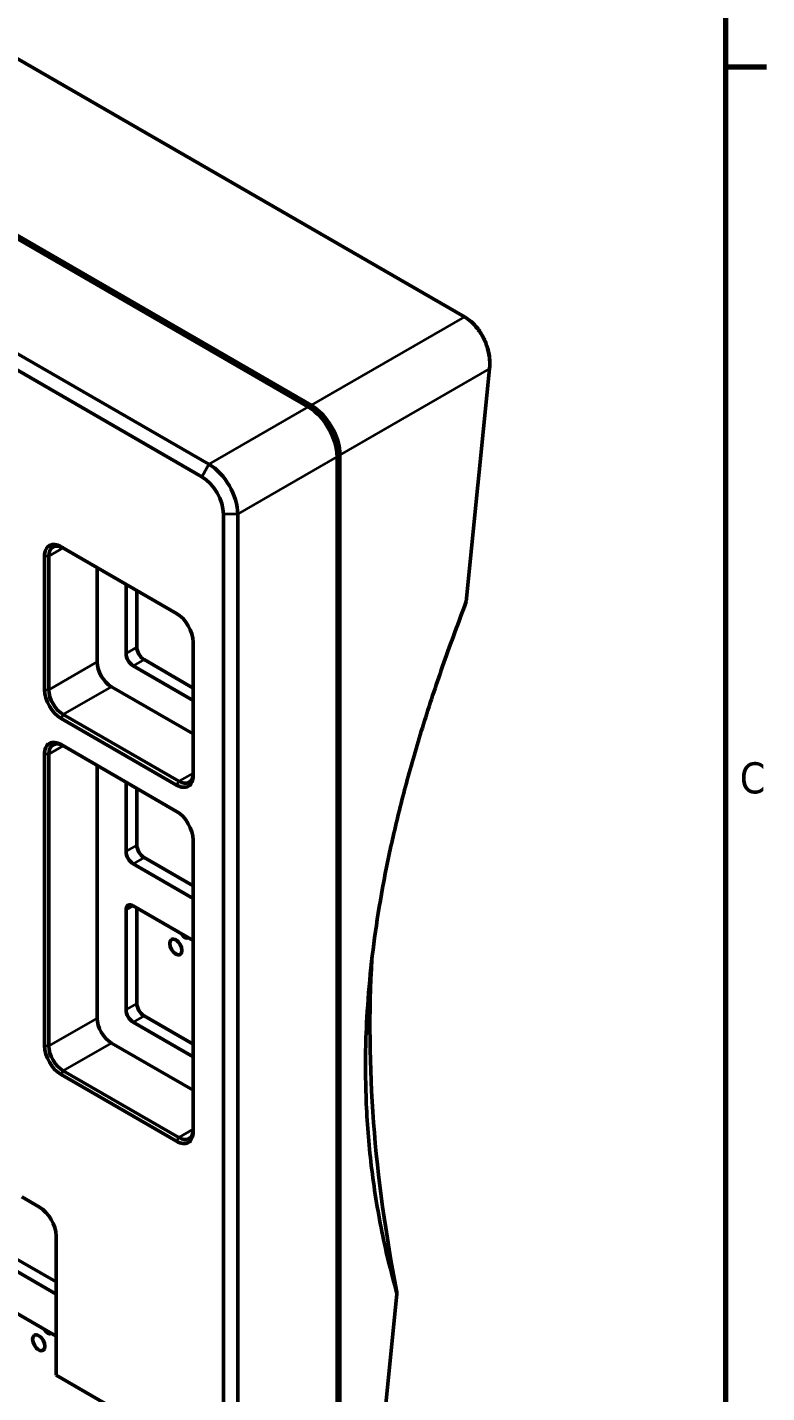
# Model space of a CAD drawing. Header units: millimetres. Extents: x -18 to 861, y -85 to 544.
# Drawn here: x 782.3 to 855, y 288.8 to 423 of the extents above; entities that cross this region are included whole.
import ezdxf

# ---------------------------------------------------------------- set-up
doc = ezdxf.new("R2010")
doc.units = ezdxf.units.MM
for name, color, linetype, lineweight in [('Border (ANSI)', 7, 'Continuous', 70), ('Visible (ANSI)', 7, 'Continuous', 50), ('Visible Narrow (ANSI)', 7, 'Continuous', 35)]:
    doc.layers.add(name, color=color, linetype=linetype, lineweight=lineweight)
doc.styles.add('Note Text (ANSI)', font='tahoma.ttf')

# ---------------------------------------------------------------- blocks, each defined once
blk = doc.blocks.new('Borders Default Border')
at = {"layer": 'Border (ANSI)'}
blk.add_line((850.9, 419.1), (854.96, 419.1), dxfattribs=at)
at = {"layer": 'Border (ANSI)', "flags": 128}
blk.add_lwpolyline([(12.7, 25.4), (12.7, 533.4), (850.9, 533.4), (850.9, 25.4), (12.7, 25.4)], dxfattribs=at)
at = {"layer": 'Border (ANSI)', "insert": (852.32, 347.67), "char_height": 3.05, "attachment_point": 7, "style": 'Note Text (ANSI)'}
blk.add_mtext('C', dxfattribs=at)

msp = doc.modelspace()

# ---------------------------------------------------------------- linework, layer by layer
at = {"layer": 'Visible (ANSI)'}
for p, q in [((603.539, 522.561), (825.261, 394.549)), ((588.202, 513.706), (809.924, 385.695)), ((800.166, 380.061), (578.444, 508.072)), ((577.737, 506.847), (799.459, 378.836)), ((810.207, 385.858), (739.877, 426.463)), ((825.603, 394.325), (825.71, 394.246)), ((827.741, 389.449), (825.449, 366.567)), ((809.924, 385.695), (810.066, 385.613)), ((812.753, 380.796), (812.753, 380.959)), ((812.753, 380.796), (812.753, 265.619)), ((813.036, 265.782), (813.036, 380.959)), ((801.581, 375.162), (801.581, 259.985)), ((802.995, 259.985), (802.995, 375.162)), ((796.984, 365.405), (785.635, 371.957)), ((784.009, 371.018), (784.009, 357.913)), ((784.433, 357.913), (784.433, 371.018)), ((789.171, 360.649), (789.171, 369.916)), ((792.017, 361.475), (792.017, 368.273)), ((793.078, 367.66), (793.078, 362.088)), ((798.611, 349.483), (798.611, 362.588)), ((793.785, 360.863), (798.611, 358.077)), ((798.611, 356.852), (792.724, 360.251)), ((798.611, 353.566), (790.585, 358.199)), ((785.635, 355.096), (796.984, 348.544)), ((797.196, 348.912), (785.847, 355.464)), ((784.009, 351.575), (784.009, 322.916)), ((784.433, 322.916), (784.433, 351.575)), ((796.984, 345.962), (785.635, 352.514)), ((789.171, 325.652), (789.171, 350.473)), ((792.017, 342.033), (792.017, 348.83)), ((793.078, 348.218), (793.078, 342.645)), ((798.611, 314.486), (798.611, 343.145)), ((798.611, 337.409), (792.724, 340.808)), ((793.785, 341.42), (798.611, 338.634)), ((792.017, 326.478), (792.017, 336.276)), ((792.724, 336.684), (798.611, 333.286)), ((793.078, 336.48), (793.078, 327.091)), ((798.611, 321.855), (792.724, 325.254)), ((793.785, 325.866), (798.611, 323.08)), ((798.611, 318.568), (790.585, 323.202)), ((785.635, 320.099), (796.984, 313.547)), ((797.196, 313.914), (785.847, 320.467)), ((783.514, 307.076), (781.773, 308.082)), ((785.14, 290.583), (785.14, 304.259)), ((785.14, 298.523), (779.254, 301.922)), ((780.314, 302.535), (785.14, 299.748)), ((779.254, 297.799), (785.14, 294.4)), ((818.637, 298.572), (815.496, 267.222)), ((796.984, 283.745), (785.14, 290.583))]:
    msp.add_line(p, q, dxfattribs=at)
for centre, major_axis, ratio, start_param, end_param in [((809.924, 382.429), (2, -3.464), 0.5773503, 0.7853982, 2.3561945), ((810.066, 382.51), (-1.9, 3.291), 0.5773503, 3.9269908, 5.4977871), ((810.066, 382.51), (1.9, -3.291), 0.5773503, 0.7853982, 2.3561945), ((810.207, 382.592), (-2, 3.464), 0.5773503, 3.9269908, 5.4977871), ((800.166, 376.795), (-2, 3.464), 0.5773503, 3.9269908, 5.4977871), ((799.459, 376.387), (1.5, -2.598), 0.5773503, 0.7853982, 2.3561945), ((785.635, 370.079), (-1.15, 1.992), 0.5773503, 5.4977871, 7.0685835), ((785.847, 370.202), (-1, 1.732), 0.5773503, 5.4977871, 7.0685835), ((796.984, 363.527), (-1.15, 1.992), 0.5773503, 3.9269908, 5.4977871), ((792.724, 361.067), (-0.5, 0.866), 0.5773503, 0.7853982, 2.3561945), ((793.785, 361.679), (0.5, -0.866), 0.5773503, 3.9269908, 5.4977871), ((790.585, 359.832), (-1, 1.732), 0.5773503, 0.7853982, 2.3561945), ((785.635, 356.974), (1.15, -1.992), 0.5773503, 3.9269908, 5.4977871), ((785.847, 357.097), (-1, 1.732), 0.5773503, 0.7853982, 2.3561945), ((785.635, 350.636), (-1.15, 1.992), 0.5773503, 5.4977871, 7.0685835), ((785.847, 350.759), (-1, 1.732), 0.5773503, 5.4977871, 7.0685835), ((796.984, 350.422), (1.15, -1.992), 0.5773503, 5.4977871, 7.0685835), ((797.196, 350.545), (1, -1.732), 0.5773503, 5.4977871, 7.0685835), ((796.984, 344.084), (-1.15, 1.992), 0.5773503, 3.9269908, 5.4977871), ((793.785, 342.237), (0.5, -0.866), 0.5773503, 3.9269908, 5.4977871), ((792.724, 341.624), (-0.5, 0.866), 0.5773503, 0.7853982, 2.3561945), ((792.724, 335.868), (-0.5, 0.866), 0.5773503, 5.4977871, 7.0685835), ((797.808, 334.19), (0.375, -0.65), 0.5773503, 4.7307931, 6.2647812), ((890.066, 293.438), (41.531, -95.348), 0.6434081, 4.045134, 4.3857735), ((792.724, 326.07), (-0.5, 0.866), 0.5773503, 0.7853982, 2.3561945), ((793.785, 326.682), (0.5, -0.866), 0.5773503, 3.9269908, 5.4977871), ((790.585, 324.835), (-1, 1.732), 0.5773503, 0.7853982, 2.3561945), ((785.635, 321.977), (1.15, -1.992), 0.5773503, 3.9269908, 5.4977871), ((785.847, 322.1), (-1, 1.732), 0.5773503, 0.7853982, 2.3561945), ((796.984, 315.425), (1.15, -1.992), 0.5773503, 5.4977871, 7.0685835), ((797.196, 315.547), (1, -1.732), 0.5773503, 5.4977871, 7.0685835), ((783.514, 305.198), (-1.15, 1.992), 0.5773503, 3.9269908, 5.4977871), ((822.09, 326.164), (-1.081, -76.355), 0.0430192, 5.0806331, 5.0827334), ((784.338, 295.304), (0.375, -0.65), 0.5773503, 4.7307931, 6.2647812)]:
    msp.add_ellipse(centre, major_axis=major_axis, ratio=ratio, start_param=start_param, end_param=end_param, dxfattribs=at)
for centre in [(796.91, 332.635), (783.44, 293.749)]:
    msp.add_ellipse(centre, major_axis=(-0.425, 0.736), ratio=0.5773503, dxfattribs=at)
for points, knots in [([(825.261, 394.549), (825.716, 394.287), (826.157, 393.888), (826.767, 393.092), (826.976, 392.753), (827.151, 392.395), (827.327, 392.036), (827.469, 391.658), (827.655, 390.963), (827.712, 390.649), (827.769, 390.041), (827.77, 389.748), (827.743, 389.471)], [0, 0, 0, 0, 0.4853898, 0.4853898, 0.7853982, 0.7853982, 0.7853982, 1.0854066, 1.0854066, 1.3311481, 1.3311481, 1.5707963, 1.5707963, 1.5707963, 1.5707963]), ([(827.763, 390.025), (827.763, 390.161), (827.756, 390.3), (827.718, 390.732), (827.665, 391.032), (827.49, 391.694), (827.355, 392.055), (827.189, 392.398), (827.022, 392.741), (826.823, 393.064), (826.332, 393.707), (826.028, 394.01), (825.71, 394.245)], [-1.4490845, -1.4490845, -1.4490845, -1.4490845, -1.3311481, -1.3311481, -1.0854066, -1.0854066, -0.7853982, -0.7853982, -0.7853982, -0.4853898, -0.4853898, -0.1221667, -0.1221667, -0.1221667, -0.1221667]), ([(827.743, 389.471), (827.743, 389.467), (827.743, 389.463), (827.742, 389.456), (827.742, 389.453), (827.741, 389.449)], [-7.6985844595, -7.6985844595, -7.6985844595, -7.6985844595, -7.6973566139, -7.6973566139, -7.6961287683, -7.6961287683, -7.6961287683, -7.6961287683])]:
    msp.add_open_spline(points, degree=3, knots=knots, dxfattribs=at)
msp.add_open_spline([(827.763, 390.025), (827.763, 389.979), (827.763, 389.932), (827.763, 389.886)], degree=3, dxfattribs=at)
msp.add_rational_spline([(818.637, 298.572), (810.435, 327.513), (825.449, 366.567)], [1.06391085036, 1.15055351233, 1.06391085036], degree=2, dxfattribs=at)
at = {"layer": 'Visible Narrow (ANSI)'}
for p, q in [((825.261, 394.549), (810.207, 385.858)), ((813.036, 380.959), (827.741, 389.449)), ((809.924, 385.695), (800.166, 380.061)), ((810.066, 385.613), (810.207, 385.858)), ((800.166, 380.061), (799.459, 378.836)), ((802.995, 375.162), (812.753, 380.796)), ((812.753, 380.959), (813.036, 380.959)), ((802.995, 375.162), (801.581, 375.162)), ((784.433, 371.018), (785.847, 371.835)), ((784.433, 371.018), (784.009, 371.018)), ((793.078, 362.088), (792.017, 361.475)), ((793.785, 360.863), (792.724, 360.251)), ((789.171, 360.649), (784.433, 357.913)), ((785.847, 355.464), (790.585, 358.199)), ((784.009, 357.913), (784.433, 357.913)), ((785.847, 355.464), (785.635, 355.096)), ((784.433, 351.575), (784.009, 351.575)), ((784.433, 351.575), (785.847, 352.392)), ((797.196, 348.912), (796.984, 348.544)), ((798.611, 349.728), (797.196, 348.912)), ((793.078, 342.645), (792.017, 342.033)), ((793.785, 341.42), (792.724, 340.808)), ((792.724, 336.684), (792.017, 336.276)), ((793.078, 327.091), (792.017, 326.478)), ((789.171, 325.652), (784.433, 322.916)), ((793.785, 325.866), (792.724, 325.254)), ((784.009, 322.916), (784.433, 322.916)), ((785.847, 320.467), (790.585, 323.202)), ((785.847, 320.467), (785.635, 320.099)), ((797.196, 313.914), (796.984, 313.547)), ((798.611, 314.731), (797.196, 313.914))]:
    msp.add_line(p, q, dxfattribs=at)

# ---------------------------------------------------------------- block references
msp.add_blockref('Borders Default Border', (0, 0))

doc.saveas('drawing.dxf')
